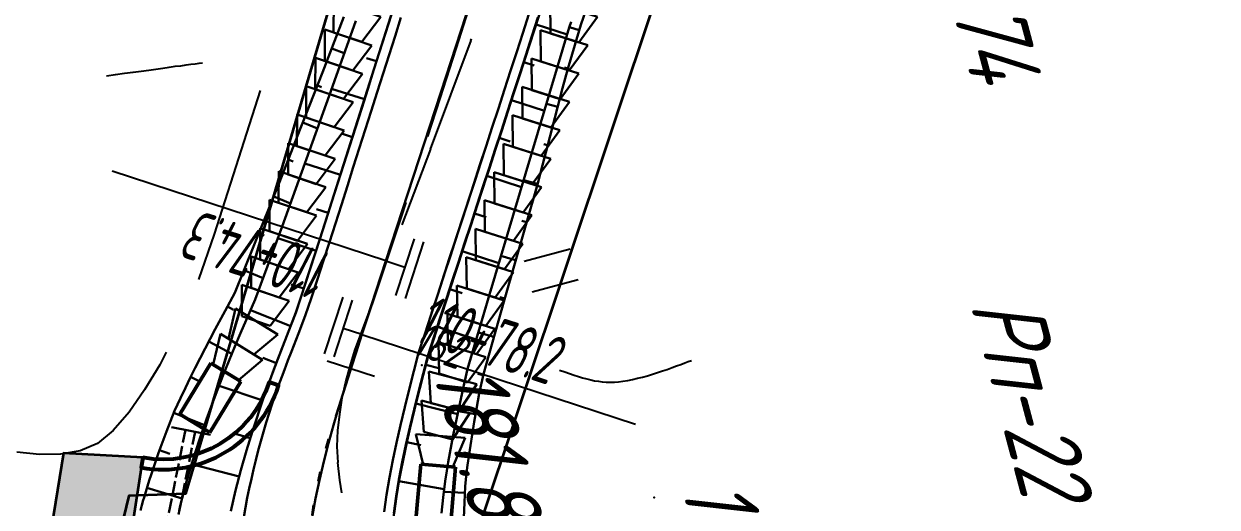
# Model space of a CAD drawing. Header units: millimetres. Extents: x -698 to 8131, y -704 to 4503.
# Drawn here: x 6876.7 to 6936.8, y 830.5 to 854.8 of the extents above; entities that cross this region are included whole.
import ezdxf
from ezdxf import colors
from ezdxf.entities.mleader import LeaderData, LeaderLine
from ezdxf.math import Vec2, Vec3

# ---------------------------------------------------------------- set-up
doc = ezdxf.new("R2010")
doc.units = ezdxf.units.MM
for name, pattern in [('ACAD_ISO02W100', [15, 12, -3]), ('CONTI', [0]), ('DASHED', [0.75, 0.5, -0.25]), ('STROT', [1.7, 0.5, -1.2])]:
    doc.linetypes.add(name, pattern=pattern)
for name, color, linetype, lineweight in [('10', 1, 'Continuous', 35), ('Гравий', 30, 'Continuous', 35), ('КОПИЯ_ОСЬ_13_ОТКОСЫ', 7, 'Continuous', 30), ('КОПИЯ_ОСЬ_ГРАНИЦЫ_ПОЛОС', 7, 'Continuous', 30), ('КОПИЯ_ОСЬ_ОТКОСЫ', 7, 'Continuous', 30), ('ОСЬ_ВЕРХ_ПОКРЫТИЯ_ГРАНИЦЫ_ПОЛОС', 7, 'Continuous', 30), ('ОСЬ_ВЕРХ_ПОКРЫТИЯ_ОСЬ', 1, 'Continuous', 30), ('Ось_примыкания', 1, 'Continuous', 35), ('Площ примыкании', 101, 'Continuous', 30), ('Трубы мет.', 7, 'ACAD_ISO02W100', 30)]:
    doc.layers.add(name, color=color, linetype=linetype, lineweight=lineweight)
for name, color, linetype in [('GOR_BDEFAULT', 212, 'CONTI'), ('NAD_MDEFAULT', 7, 'CONTI'), ('PI_OTDEFAULT', 172, 'CONTI'), ('PI_TTDEFAULT', 5, 'CONTI'), ('SIT_LDEFAULT', 7, 'CONTI'), ('ZAPSKDEFAULT', 7, 'CONTI'), ('Выноски', 250, 'Continuous'), ('канава', 7, 'Continuous'), ('канавы', 14, 'Continuous'), ('ОСЬ_ВЕРХ_ПОКРЫТИЯ_ПИКЕТЫ', 1, 'Continuous'), ('ОСЬ_ВЕРХ_ПОКРЫТИЯ_РАЗБИВКА_КРИВ', 1, 'Continuous'), ('разметка', 7, 'Continuous')]:
    doc.layers.add(name, color=color, linetype=linetype)
doc.layers.get('КОПИЯ_ОСЬ_ОТКОСЫ').off()
doc.styles.add('eskd', font='isocpeui.ttf', dxfattribs={"width": 1.2})
doc.styles.add('SHRFT', font='isocpeui.ttf', dxfattribs={"width": 3.5})
doc.styles.get("Standard").update_dxf_attribs({"font": 'isocpeui.ttf'})
doc.styles.add('ГОСТ', font='isocpeui.ttf', dxfattribs={"height": 4})

# ---------------------------------------------------------------- blocks, each defined once
blk = doc.blocks.new('BL_2011')
at = {"color": 0}
for p, q in [((0, 0), (0, 2.4)), ((1.6, 0), (1.6, 2.4))]:
    blk.add_line(p, q, dxfattribs=at)
blk = doc.blocks.new('6')
at = {"layer": 'канава', "color": 5, "linetype": 'Continuous', "lineweight": 30}
for p, q in [((-1.5, -1.25), (-1.5, 1.25)), ((0, 0.75), (-1.5, 1.25)), ((0, 0.75), (0, -0.75)), ((0, -0.75), (-1.5, -1.25))]:
    blk.add_line(p, q, dxfattribs=at)

msp = doc.modelspace()

# ---------------------------------------------------------------- hatches: boundary and pattern name
at = {"layer": 'Гравий', "ltscale": 7}
msp.add_hatch(color=256, dxfattribs=at).paths.add_polyline_path([(6882.735, 832.95), (6878.743, 833.175), (6877.867, 827.794), (6882.197, 829.489)])

# ---------------------------------------------------------------- linework, layer by layer
at = {"layer": '10'}
for points in [[(6898.313, 876.534), (6884.883, 831.124), (6882.033, 831.034), (6877.373, 811.824), (6993.493, 757.334), (6994.103, 758.534), (7040.023, 735.714)], [(7557.083, 408.214), (7502.403, 474.094), (7438.513, 545.904), (7384.503, 596.294), (7381.685, 589.869), (7359.573, 604.594), (7346.003, 610.974), (7346.933, 612.494), (7259.503, 653.224), (7163.783, 697.604), (7162.773, 695.044), (7153.583, 698.964), (7154.833, 701.954), (7107.483, 722.734), (7037.233, 756.524), (7008.443, 769.144), (7005.583, 770.204), (6980.053, 780.784), (6981.053, 782.784), (6942.353, 801.084), (6941.603, 799.044), (6896.914, 821.23), (6913.823, 871.714)]]:
    msp.add_lwpolyline(points, dxfattribs=at)
at = {"layer": 'GOR_BDEFAULT', "color": 212, "elevation": 182, "flags": 128}
for points in [[(6880.909, 852.15), (6881.369, 852.22), (6881.819, 852.28), (6882.249, 852.34), (6882.649, 852.39), (6883.039, 852.44), (6883.399, 852.49), (6883.749, 852.54), (6884.069, 852.59), (6884.369, 852.63), (6884.659, 852.66), (6884.919, 852.7), (6885.159, 852.73), (6885.379, 852.76), (6885.569, 852.79), (6885.749, 852.81)], [(6897.659, 839.53), (6897.699, 839.52), (6897.739, 839.5), (6897.799, 839.48), (6897.859, 839.46), (6897.929, 839.43), (6898.009, 839.4), (6898.099, 839.37), (6898.199, 839.33), (6898.319, 839.29), (6898.449, 839.24), (6898.599, 839.19), (6898.759, 839.13), (6898.939, 839.06), (6899.139, 838.99), (6899.359, 838.91)], [(6903.719, 837.35), (6903.979, 837.26), (6904.219, 837.18), (6904.449, 837.1), (6904.669, 837.03), (6904.879, 836.96), (6905.089, 836.91), (6905.289, 836.86), (6905.479, 836.82), (6905.679, 836.79), (6905.869, 836.76), (6906.069, 836.75), (6906.269, 836.74), (6906.479, 836.75), (6906.689, 836.77), (6906.909, 836.79), (6907.149, 836.83), (6907.389, 836.88), (6907.639, 836.94), (6907.889, 837), (6908.139, 837.07), (6908.399, 837.15), (6908.649, 837.23), (6908.899, 837.31), (6909.139, 837.39), (6909.379, 837.48), (6909.599, 837.56), (6909.819, 837.63), (6910.019, 837.71), (6910.199, 837.78), (6910.359, 837.84)]]:
    msp.add_lwpolyline(points, dxfattribs=at)
at = {"layer": 'PI_TTDEFAULT', "color": 5}
for p in [(6896.779, 837.6, 181.892), (6908.479, 830.94, 181.777)]:
    msp.add_point(p, dxfattribs=at)
at = {"layer": 'SIT_LDEFAULT', "color": 7}
for p, q in [((6897.219, 848.46), (6899.269, 853.93)), ((6899.259, 853.93), (6899.289, 854.01)), ((6888.639, 851.41), (6887.829, 848.84)), ((6887.829, 848.84), (6886.329, 844.19)), ((6895.789, 844.65), (6897.229, 848.46)), ((6886.329, 844.19), (6885.549, 841.91)), ((6894.079, 840.14), (6894.369, 840.91)), ((6893.419, 838.33), (6894.079, 840.14)), ((6883.919, 838.25), (6883.589, 837.62)), ((6893.169, 837.55), (6893.409, 838.33)), ((6883.589, 837.62), (6882.829, 836.36)), ((6892.959, 836.76), (6893.179, 837.55)), ((6882.829, 836.36), (6882.049, 835.23)), ((6892.779, 835.95), (6892.959, 836.76)), ((6892.649, 835.13), (6892.779, 835.95)), ((6882.049, 835.23), (6881.239, 834.31)), ((6892.559, 834.32), (6892.649, 835.13)), ((6881.239, 834.31), (6880.449, 833.66)), ((6892.529, 833.51), (6892.559, 834.32)), ((6877.529, 833.11), (6876.389, 833.22)), ((6879.589, 833.29), (6878.599, 833.12)), ((6880.449, 833.66), (6879.589, 833.29)), ((6892.569, 832.71), (6892.529, 833.51)), ((6878.599, 833.12), (6877.529, 833.11)), ((6892.659, 831.82), (6892.559, 832.71)), ((6892.749, 831.18), (6892.659, 831.82))]:
    msp.add_line(p, q, dxfattribs=at)
at = {"layer": 'Гравий', "linetype": 'Continuous'}
msp.add_lwpolyline([(6882.735, 832.95), (6878.743, 833.175), (6877.716, 826.871), (6881.659, 826.028)], dxfattribs=at)
at = {"layer": 'канавы', "color": 5, "lineweight": 50}
for p, q in [((6886.166, 837.7), (6884.609, 835.135)), ((6886.114, 834.222), (6887.671, 836.786)), ((6884.609, 835.135), (6886.114, 834.222)), ((6896.727, 832.621), (6896.466, 829.633)), ((6898.219, 829.48), (6898.48, 832.468))]:
    msp.add_line(p, q, dxfattribs=at)
for points in [[(6886.166, 837.7), (6887.671, 836.786)], [(6896.727, 832.621), (6898.48, 832.468)]]:
    msp.add_lwpolyline(points, dxfattribs=at)
at = {"layer": 'КОПИЯ_ОСЬ_13_ОТКОСЫ'}
for points in [[(6906.983, 861.074), (6904.79, 854.715), (6904.698, 854.428), (6904.132, 852.504), (6903.87, 851.535), (6903.615, 850.564), (6903.364, 849.592), (6903.108, 848.621), (6902.857, 847.65), (6902.599, 846.681), (6900.94, 840.906), (6899.886, 837.148), (6899.678, 836.174), (6899.531, 835.407), (6899.415, 834.744), (6899.131, 832.907), (6899.074, 832.461), (6899.024, 832.02), (6898.972, 831.499), (6898.928, 830.696), (6898.906, 829.916)], [(6896.797, 860.126), (6894.995, 854.415), (6891.656, 843.942), (6890.443, 840.235), (6890.074, 839.298), (6889.338, 837.383), (6888.799, 835.906), (6888.253, 834.285), (6887.951, 833.309), (6887.669, 832.314), (6887.408, 831.3), (6887.174, 830.265)], [(6902.956, 856.044), (6900.949, 849.851), (6897.097, 838.059), (6896.845, 837.096), (6896.366, 835.2), (6896.04, 833.804), (6895.736, 832.34), (6895.583, 831.492), (6895.451, 830.653), (6895.343, 829.824)], [(6892.85, 855.111), (6891.784, 852.31), (6891.42, 851.378), (6890.672, 849.521), (6889.593, 846.72), (6888.831, 844.866), (6887.365, 841.242), (6886.883, 840.336), (6886.483, 839.597), (6886.386, 839.409), (6885.376, 837.475), (6885.128, 836.972), (6884.881, 836.459), (6884.633, 835.939), (6884.34, 835.302), (6883.926, 834.268), (6883.528, 833.198), (6883.153, 832.091), (6883.058, 831.806), (6882.968, 831.521), (6882.883, 831.234), (6882.803, 830.945), (6882.763, 830.815), (6882.687, 830.553), (6882.615, 830.29)], [(6893.456, 854.914), (6892.117, 851.151), (6889.747, 844.566), (6888.394, 840.905), (6887.663, 839.218), (6887.378, 838.543), (6886.768, 837.06), (6886.173, 835.52), (6885.943, 834.885), (6885.59, 833.871), (6885.255, 832.829), (6884.943, 831.758), (6884.623, 830.532), (6884.562, 830.281)], [(6893.456, 854.914), (6892.117, 851.151), (6889.747, 844.566), (6888.394, 840.906), (6887.663, 839.218), (6887.378, 838.543), (6886.768, 837.06), (6886.174, 835.519), (6885.943, 834.885), (6885.59, 833.871), (6885.255, 832.829), (6884.942, 831.758), (6884.623, 830.532), (6884.562, 830.282)], [(6904.298, 854.873), (6904.208, 854.586), (6900.755, 843.071), (6900.184, 841.153), (6899.091, 837.408), (6898.872, 836.437), (6898.369, 834.087), (6898.116, 832.731), (6898.042, 832.288), (6897.96, 831.762), (6897.853, 830.952), (6897.767, 830.159)], [(6904.299, 854.873), (6904.208, 854.587), (6900.755, 843.071), (6900.184, 841.153), (6899.091, 837.407), (6898.872, 836.437), (6898.369, 834.087), (6898.116, 832.731), (6898.042, 832.288), (6897.96, 831.762), (6897.853, 830.952), (6897.767, 830.159)], [(6902.532, 854.736), (6904.1, 854.228)], [(6904.703, 854.443), (6904.212, 854.599)], [(6892.247, 853.527), (6892.877, 853.287)], [(6894.506, 852.881), (6893.996, 853.043)], [(6901.916, 852.833), (6902.438, 852.664)], [(6904.138, 852.524), (6903.973, 852.572)], [(6891.53, 851.66), (6891.739, 851.578)], [(6893.899, 850.975), (6892.243, 851.503)], [(6901.299, 850.931), (6902.951, 850.395)], [(6903.622, 850.592), (6903.055, 850.741)], [(6890.786, 849.803), (6891.525, 849.506)], [(6893.291, 849.07), (6892.739, 849.246)], [(6900.68, 849.029), (6901.231, 848.849)], [(6903.118, 848.656), (6902.928, 848.706)], [(6890.063, 847.939), (6890.31, 847.843)], [(6892.683, 847.164), (6890.888, 847.737)], [(6900.059, 847.128), (6901.8, 846.559)], [(6902.61, 846.722), (6901.906, 846.909)], [(6889.329, 846.078), (6890.168, 845.734)], [(6892.076, 845.259), (6891.478, 845.45)], [(6899.438, 845.226), (6900.019, 845.037)], [(6902.058, 844.799), (6901.825, 844.866)], [(6888.573, 844.227), (6888.853, 844.113)], [(6891.464, 843.355), (6889.533, 843.986)], [(6898.817, 843.325), (6900.652, 842.726)], [(6901.506, 842.877), (6900.761, 843.091)], [(6887.823, 842.373), (6888.791, 841.981)], [(6890.842, 841.454), (6890.198, 841.664)], [(6898.196, 841.424), (6898.808, 841.224)], [(6900.954, 840.955), (6900.706, 841.026)], [(6886.999, 840.553), (6887.306, 840.39)], [(6890.181, 839.567), (6888.159, 840.364)], [(6897.575, 839.523), (6899.523, 838.887)], [(6900.414, 839.029), (6899.629, 839.249)], [(6886.061, 838.787), (6887.227, 838.177)], [(6889.46, 837.702), (6888.784, 837.962)], [(6896.981, 837.614), (6897.642, 837.442)], [(6885.146, 837.009), (6885.539, 836.815)], [(6899.876, 837.103), (6899.61, 837.159)], [(6888.772, 835.824), (6886.577, 836.564)], [(6896.487, 835.676), (6898.595, 835.143)], [(6884.298, 835.197), (6885.838, 834.581)], [(6899.485, 835.142), (6898.627, 835.292)], [(6888.142, 833.926), (6887.404, 834.154)], [(6883.578, 833.332), (6884.096, 833.139)], [(6896.025, 833.73), (6896.735, 833.583)], [(6899.171, 833.167), (6898.884, 833.211)], [(6887.589, 832.004), (6885.194, 832.618)], [(6882.942, 831.436), (6884.72, 830.903)], [(6895.633, 831.769), (6897.906, 831.358)], [(6898.955, 831.179), (6897.891, 831.239)]]:
    msp.add_lwpolyline(points, dxfattribs=at)
at = {"layer": 'КОПИЯ_ОСЬ_ГРАНИЦЫ_ПОЛОС'}
for points in [[(6894.889, 830.227), (6895.011, 831.083), (6895.156, 831.948), (6895.322, 832.82), (6895.506, 833.7), (6895.707, 834.588), (6895.922, 835.483), (6896.148, 836.385), (6896.382, 837.296), (6896.622, 838.215), (6896.931, 839.16), (6897.24, 840.105), (6897.549, 841.05), (6897.858, 841.995), (6898.167, 842.941), (6898.476, 843.886), (6898.785, 844.831), (6899.094, 845.777), (6899.403, 846.723), (6899.712, 847.668), (6900.02, 848.614), (6900.329, 849.561), (6900.637, 850.507), (6900.944, 851.454), (6901.252, 852.401), (6901.559, 853.348), (6901.866, 854.295), (6902.172, 855.243)], [(6899.868, 848.141), (6899.771, 847.845), (6899.461, 846.897), (6899.151, 845.95), (6898.841, 845.002), (6898.531, 844.054), (6898.221, 843.106), (6897.911, 842.159), (6897.601, 841.211), (6897.292, 840.263), (6897.24, 840.105)]]:
    msp.add_lwpolyline(points, dxfattribs=at)
at = {"layer": 'ОСЬ_ВЕРХ_ПОКРЫТИЯ_ГРАНИЦЫ_ПОЛОС'}
for points in [[(6895.256, 855.238), (6894.957, 854.297), (6894.658, 853.355), (6894.359, 852.414), (6894.06, 851.472), (6893.76, 850.531), (6893.46, 849.589), (6893.159, 848.648), (6892.859, 847.706), (6892.558, 846.765), (6892.257, 845.823), (6891.956, 844.881), (6891.655, 843.94), (6891.353, 843.015), (6891.05, 842.089), (6890.747, 841.162), (6890.448, 840.249), (6890.102, 839.37), (6889.75, 838.466), (6889.399, 837.549), (6889.054, 836.618), (6889.029, 836.549)], [(6890.042, 837.829), (6890.216, 838.286), (6890.568, 839.188), (6890.919, 840.08), (6891.222, 841.006), (6891.525, 841.933), (6891.828, 842.86), (6892.131, 843.787), (6892.432, 844.729), (6892.733, 845.671), (6893.034, 846.612), (6893.335, 847.554), (6893.636, 848.496), (6893.936, 849.438), (6894.236, 850.379), (6894.536, 851.321), (6894.836, 852.262), (6895.135, 853.204), (6895.434, 854.145), (6895.732, 855.087)], [(6902.648, 855.089), (6902.342, 854.141), (6902.035, 853.194), (6901.728, 852.246), (6901.42, 851.299), (6901.112, 850.353), (6900.804, 849.406), (6900.496, 848.46), (6900.187, 847.513), (6899.878, 846.567), (6899.569, 845.622), (6899.26, 844.676), (6898.951, 843.73), (6898.642, 842.785), (6898.333, 841.84), (6898.024, 840.895), (6897.715, 839.95), (6897.406, 839.005), (6897.102, 838.074), (6896.866, 837.171), (6896.632, 836.263), (6896.408, 835.364), (6896.194, 834.474), (6895.995, 833.594), (6895.812, 832.722), (6895.648, 831.86), (6895.505, 831.007), (6895.385, 830.164)]]:
    msp.add_lwpolyline(points, dxfattribs=at)
for points in [[(6882.748, 832.947, 0.3694), (6889.053, 836.616), (6889.399, 837.549), (6889.575, 838.008)], [(6882.659, 832.455), (6882.659, 832.455, 0.369171), (6889.523, 836.447), (6889.523, 836.447), (6889.523, 836.447), (6889.523, 836.447), (6889.867, 837.373), (6890.042, 837.829)]]:
    msp.add_lwpolyline(points, format="xyb", dxfattribs=at)
at = {"layer": 'ОСЬ_ВЕРХ_ПОКРЫТИЯ_ОСЬ'}
msp.add_lwpolyline([(6899.267, 856.009), (6897.742, 851.306), (6894.979, 842.844), (6894.979, 842.844), (6893.767, 839.136), (6893.767, 839.136), (6893.471, 838.23), (6893.178, 837.324), (6892.891, 836.416), (6892.612, 835.506), (6892.344, 834.592), (6892.09, 833.674), (6891.852, 832.752), (6891.634, 831.825), (6891.439, 830.892), (6891.269, 829.955)], dxfattribs=at)
at = {"layer": 'ОСЬ_ВЕРХ_ПОКРЫТИЯ_ПИКЕТЫ'}
msp.add_line((6892.024, 837.818), (6894.404, 837.053), dxfattribs=at)
at = {"layer": 'ОСЬ_ВЕРХ_ПОКРЫТИЯ_РАЗБИВКА_КРИВ'}
for p, q in [((6894.979, 842.844), (6881.197, 847.351)), ((6896.396, 843.959), (6895.463, 841.107)), ((6896.871, 843.803), (6895.939, 840.952)), ((6894.979, 842.844), (6895.93, 842.533)), ((6892.807, 841.028), (6891.875, 838.176)), ((6893.282, 840.872), (6892.35, 838.021)), ((6893.767, 839.136), (6892.816, 839.447)), ((6893.767, 839.136), (6907.548, 834.629))]:
    msp.add_line(p, q, dxfattribs=at)
at = {"layer": 'Ось_примыкания', "linetype": 'Continuous'}
for points in [[(6895.385, 830.164), (6895.505, 831.007), (6895.648, 831.86), (6895.812, 832.722), (6895.995, 833.594), (6896.194, 834.474), (6896.408, 835.364), (6896.632, 836.263), (6896.866, 837.171), (6897.102, 838.074), (6897.406, 839.005), (6897.715, 839.95), (6898.024, 840.895), (6898.333, 841.84), (6898.642, 842.785), (6898.951, 843.73), (6899.26, 844.676), (6899.569, 845.622), (6899.878, 846.567), (6900.187, 847.513), (6900.496, 848.459), (6900.804, 849.406), (6901.112, 850.352), (6901.42, 851.299), (6901.727, 852.246), (6902.035, 853.193), (6902.341, 854.141), (6902.648, 855.089)], [(6882.735, 832.95), (6881.659, 826.028)]]:
    msp.add_lwpolyline(points, dxfattribs=at)
at = {"layer": 'Площ примыкании', "linetype": 'Continuous', "lineweight": 30}
msp.add_lwpolyline([(6881.736, 826.522), (6882.91, 826.297, -0.279817), (6887.28, 821.192, -0.099164), (6889.572, 836.579, -0.37526), (6882.659, 832.455, -27.59956)], format="xyb", dxfattribs=at)
at = {"layer": 'Площ примыкании', "color": 4, "lineweight": 53, "ltscale": 7}
msp.add_lwpolyline([(6882.735, 832.95), (6882.659, 832.455, 0.375195), (6889.573, 836.579), (6889.105, 836.753, -0.376826), (6882.736, 832.951, 1.153984)], format="xyb", dxfattribs=at)
at = {"layer": 'разметка', "linetype": 'DASHED', "lineweight": 30, "ltscale": 14}
msp.add_lwpolyline([(6908.729, 886.839, -0.006966), (6908.729, 886.839, -0.008275), (6908.729, 886.839, -0.009771), (6893.767, 839.136)], format="xyb", dxfattribs=at)
at = {"layer": 'разметка', "lineweight": 30, "ltscale": 7}
msp.add_lwpolyline([(6892.612, 835.506), (6893.767, 839.136)], dxfattribs=at)
at = {"layer": 'разметка', "linetype": 'STROT', "lineweight": 30}
msp.add_lwpolyline([(6892.612, 835.506, 0.120634), (6891.221, 822.134, 0.155396)], format="xyb", dxfattribs=at)
at = {"layer": 'Трубы мет.', "lineweight": 30}
msp.add_lwpolyline([(6886.137, 834.096), (6884.176, 834.487)], dxfattribs=at)
at = {"layer": 'Трубы мет.', "lineweight": 30, "ltscale": 0.06}
for points in [[(6882.818, 824.004), (6884.883, 834.346)], [(6883.308, 823.906), (6885.373, 834.248)]]:
    msp.add_lwpolyline(points, dxfattribs=at)

# ---------------------------------------------------------------- block references
at = {"layer": 'ZAPSKDEFAULT', "color": 7, "rotation": 285}
msp.add_blockref('BL_2011', (6901.929, 842.83), dxfattribs=at)
at = {"layer": 'КОПИЯ_ОСЬ_ОТКОСЫ', "linetype": 'Continuous'}
for p, rotation in [((6893.051, 854.091), 251.3621094075504), ((6903.975, 854.056), 252.4324357806723), ((6892.607, 852.657), 251.3621094075504), ((6903.49, 852.636), 252.4324357806723), ((6892.128, 851.236), 251.3621094075504), ((6903.037, 851.206), 252.4324357806723), ((6891.666, 849.809), 251.3621094075504), ((6902.569, 849.781), 252.4324357806723), ((6891.205, 848.381), 251.3621094075504), ((6902.084, 848.361), 252.4324357806723), ((6890.761, 846.948), 251.3621094075504), ((6901.631, 846.931), 252.4324357806723), ((6890.282, 845.527), 251.3621094075504), ((6901.162, 845.506), 252.4324357806723), ((6889.82, 844.099), 251.3621094075504), ((6900.678, 844.086), 252.4324357806723), ((6889.358, 842.672), 251.3621094075504), ((6900.225, 842.656), 252.4324357806723), ((6888.897, 841.245), 251.3621094075504), ((6899.756, 841.231), 252.4324357806723), ((6888.434, 839.818), 251.3621094075504), ((6899.287, 839.806), 252.4324357806723), ((6887.682, 838.524), 238.2298729193444), ((6898.816, 838.381), 252.4324357806723), ((6886.917, 837.244), 238.2298729193444), ((6898.364, 836.951), 252.4324357806723), ((6897.958, 835.507), 255.3058088733156), ((6897.603, 834.05), 255.3058088733156), ((6897.604, 832.545), 265.4563425130755)]:
    msp.add_blockref('6', p, dxfattribs=dict(at, rotation=rotation))

# ---------------------------------------------------------------- texts
at = {"layer": 'GOR_BDEFAULT', "color": 212, "style": 'SHRFT', "width": 0.75}
msp.add_text('182', height=1.7223, rotation=340.35067, dxfattribs=at).set_placement((6896.222, 838.207, 182))
at = {"layer": 'NAD_MDEFAULT', "color": 7, "style": 'eskd', "oblique": 10, "width": 0.8}
msp.add_text(' Рп-22', height=3.5, rotation=285, dxfattribs=at).set_placement((6923.903, 842.412, 181.5))
at = {"layer": 'PI_OTDEFAULT', "color": 172, "style": 'eskd', "oblique": 10, "width": 0.8}
for s, p in [('182.74', (6921.819, 861.67)), ('181.89', (6897.285, 837.358)), ('181.78', (6909.808, 831.546))]:
    msp.add_text(s, height=3.5, rotation=285, dxfattribs=at).set_placement(p)
at = {"layer": 'ОСЬ_ВЕРХ_ПОКРЫТИЯ_РАЗБИВКА_КРИВ', "width": 0.6}
for s, rotation, p in [('110+74.3', 161.89192, (6892.448, 843.146)), ('110+78.2', 341.89192, (6896.298, 838.834))]:
    msp.add_text(s, height=2.5, rotation=rotation, dxfattribs=at).set_placement(p)

# ---------------------------------------------------------------- leaders
at = {"layer": 'Выноски', "linetype": 'Continuous'}
ml = msp.add_multileader_mtext('Standard', dxfattribs=at)
ml.set_content('металл. труба, {\\Fgost|c204;%%C} 0,5м, L-11,0м', color=256, style='ГОСТ')
ml.set_leader_properties()
ml.build(insert=Vec2(0, 0))
ml.multileader.update_dxf_attribs({"text_left_attachment_type": 5, "text_right_attachment_type": 5, "dogleg_length": 0, "arrow_head_size": 0.18})
ctx = ml.context
ctx.base_point, ctx.arrow_head_size, ctx.landing_gap_size, ctx.plane_origin, ctx.plane_x_axis, ctx.plane_y_axis = Vec3(6651.112, 789.924), 0.18, 0, Vec3(6784.992, 792.301), Vec3(0.248621, -0.968601), Vec3(0.968601, 0.248621)
ctx.left_attachment, ctx.right_attachment, ctx.text_align_type = 5, 5, 2
notes = []
notes.append((ctx, [(0, (1, 1, 0), (6676.779, 689.928), (-0.956417, 0.292006), 0, [(0, [(6884.299, 829.783)], 0, [])])]))
ctx.mtext.insert, ctx.mtext.text_direction, ctx.mtext.rotation, ctx.mtext.alignment, ctx.mtext.flow_direction = Vec3(6827.907, 830.908), Vec3(0.248621, -0.968601), 4.963645, 3, 5
ml = msp.add_multileader_mtext('Standard', dxfattribs=at)
ml.set_content('Ж/б труба, {\\Fgost|c204;%%C} 0,75м, L-12,3м', color=256, style='ГОСТ')
ml.set_leader_properties()
ml.build(insert=Vec2(0, 0))
ml.multileader.update_dxf_attribs({"text_left_attachment_type": 5, "text_right_attachment_type": 5, "dogleg_length": 0, "arrow_head_size": 0.18})
ctx = ml.context
ctx.base_point, ctx.arrow_head_size, ctx.landing_gap_size, ctx.plane_origin, ctx.plane_x_axis, ctx.plane_y_axis = Vec3(6864.354, 784.748), 0.18, 0, Vec3(6836.748, 683.014), Vec3(0.248975, -0.96851), Vec3(0.96851, 0.248975)
ctx.left_attachment, ctx.right_attachment = 5, 5
notes.append((ctx, [(1, (1, 1, 0), (6864.354, 784.748), (0.99329, -0.11565), 0, [(0, [(6890.406, 824.825)], 0, [])])]))
ctx.mtext.insert, ctx.mtext.text_direction, ctx.mtext.rotation, ctx.mtext.flow_direction = Vec3(6869.864, 786.165), Vec3(0.248975, -0.96851), 4.964011, 5
for ctx, leaders in notes:
    for number, flags, end, landing, length, lines in leaders:
        leader = LeaderData()
        leader.index, (leader.has_last_leader_line, leader.has_dogleg_vector, leader.attachment_direction) = number, flags
        leader.last_leader_point, leader.dogleg_vector, leader.dogleg_length = Vec3(end), Vec3(landing), length
        for number, points, colour, breaks in lines:
            line = LeaderLine()
            line.index, line.vertices, line.color, line.breaks = number, Vec3.list(points), colors.encode_raw_color(colour), breaks
            leader.lines.append(line)
        ctx.leaders.append(leader)

doc.saveas('drawing.dxf')
